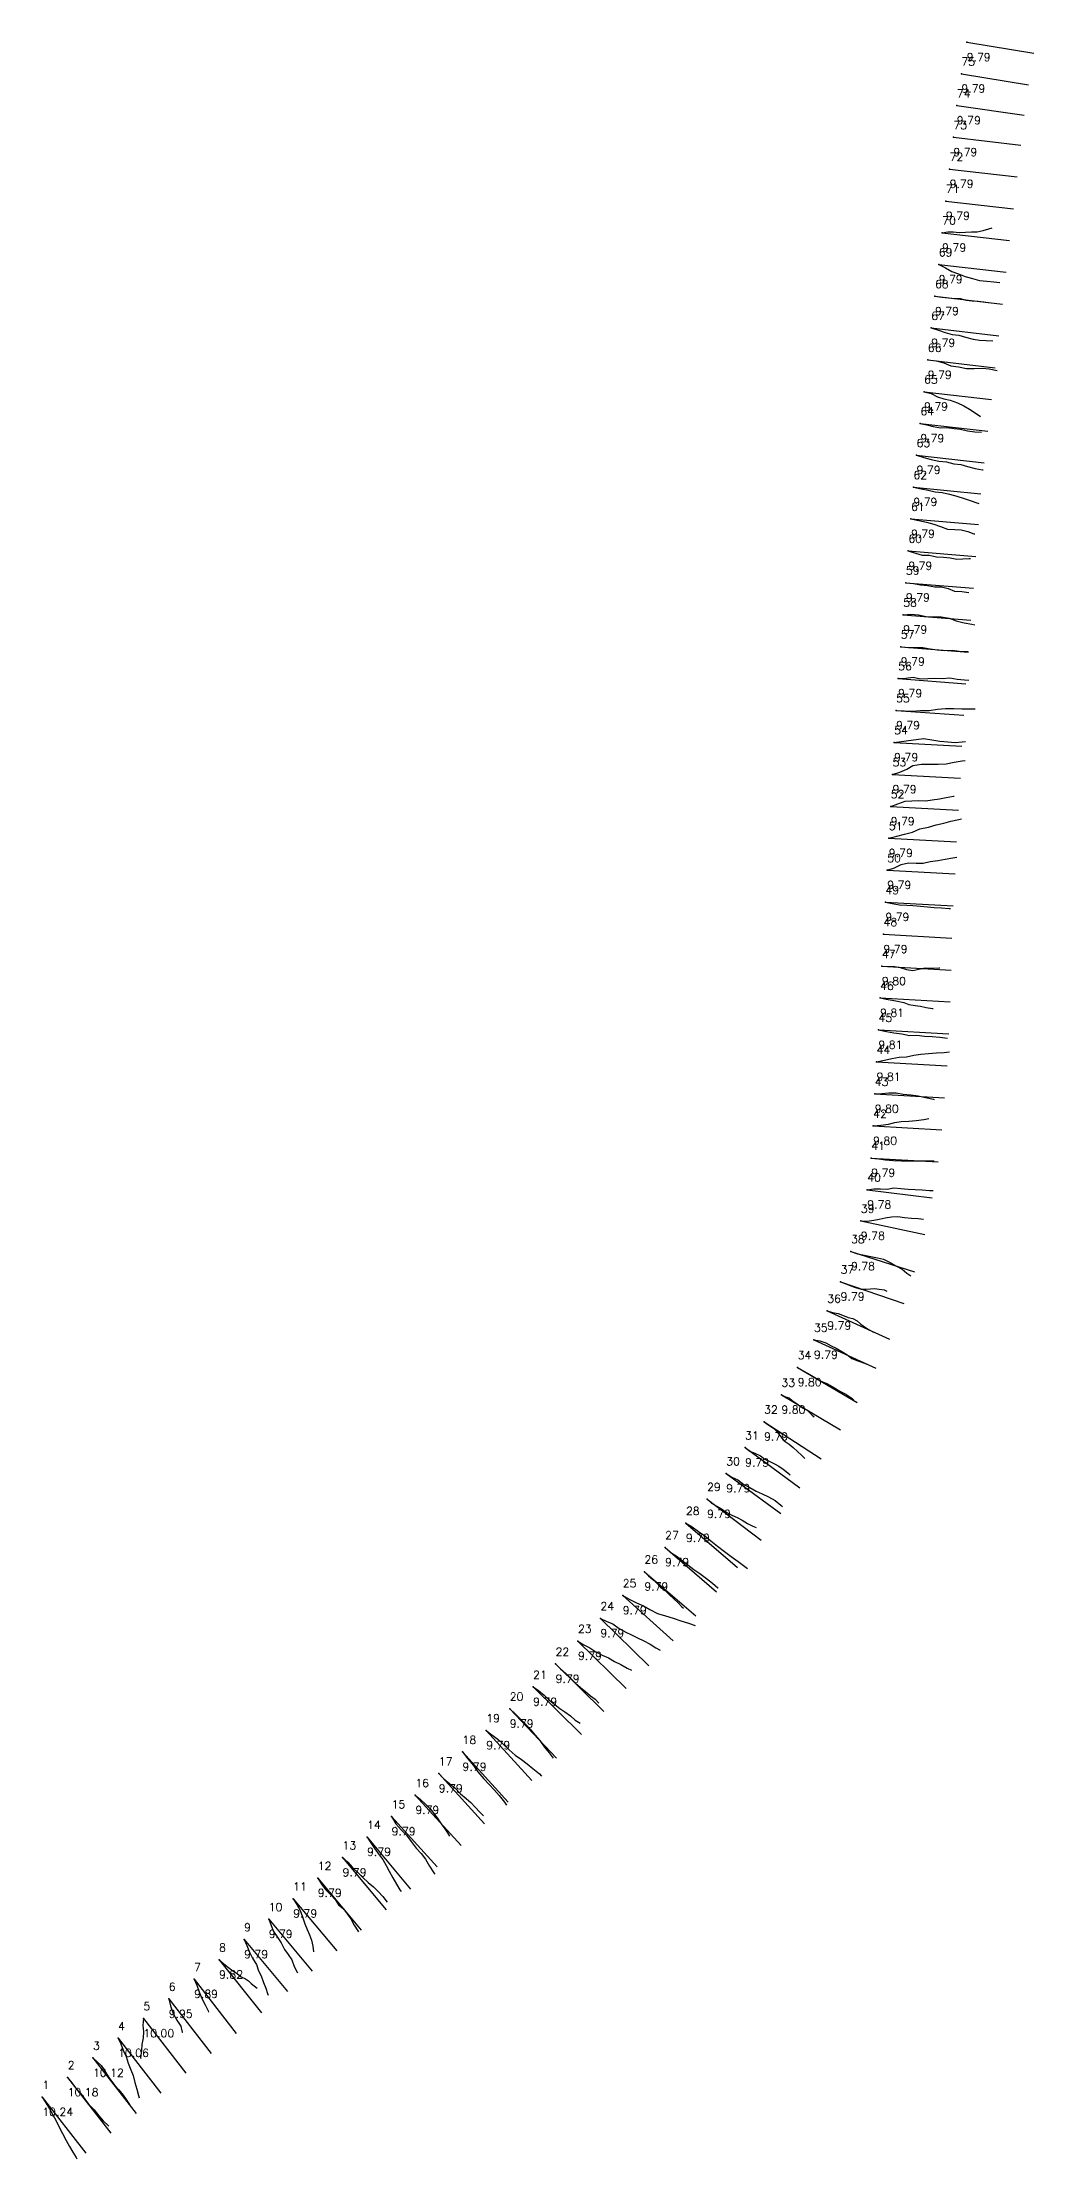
# Model space of a CAD drawing. Extents: x 748625 to 748708, y 8930432 to 8930590.
# Drawn here: x 748625 to 748662.2, y 8930432.4 to 8930511.7 of the extents above; entities that cross this region are included whole.
import ezdxf

# ---------------------------------------------------------------- set-up
doc = ezdxf.new("R2010")
doc.units = 0
for name, color, linetype in [('Hole', 7, 'Continuous'), ('Length', 7, 'Continuous'), ('Number', 7, 'Continuous'), ('Real Hole', 7, 'Continuous'), ('Theoretical Hole', 7, 'Continuous')]:
    doc.layers.add(name, color=color, linetype=linetype)
doc.styles.get("Standard").update_dxf_attribs({"font": 'simplex.shx'})

msp = doc.modelspace()

# ---------------------------------------------------------------- linework, layer by layer
at = {"layer": 'Hole', "color": 244, "true_color": 0x0a11ff}
for p in [(748659.66, 8930511.74, 209.95), (748659.46, 8930510.56, 209.95), (748659.29, 8930509.37, 209.95), (748659.16, 8930508.18, 209.95), (748659.02, 8930506.99, 209.95), (748658.88, 8930505.79, 209.95), (748658.74, 8930504.6, 209.95), (748658.61, 8930503.41, 209.95), (748658.47, 8930502.22, 209.95), (748658.33, 8930501.03, 209.95), (748658.2, 8930499.83, 209.95), (748658.06, 8930498.64, 209.95), (748657.92, 8930497.45, 209.95), (748657.78, 8930496.26, 209.95), (748657.66, 8930495.06, 209.95), (748657.57, 8930493.87, 209.95), (748657.47, 8930492.67, 209.95), (748657.38, 8930491.48, 209.95), (748657.28, 8930490.28, 209.95), (748657.19, 8930489.08, 209.95), (748657.09, 8930487.89, 209.95), (748657.01, 8930486.69, 209.95), (748656.94, 8930485.49, 209.95), (748656.88, 8930484.29, 209.95), (748656.81, 8930483.09, 209.95), (748656.74, 8930481.9, 209.95), (748656.68, 8930480.7, 209.95), (748656.61, 8930479.5, 209.95), (748656.54, 8930478.3, 209.95), (748656.48, 8930477.1, 209.95), (748656.41, 8930475.91, 209.95), (748656.35, 8930474.71, 209.95), (748656.28, 8930473.51, 209.95), (748656.21, 8930472.31, 209.95), (748656.15, 8930471.11, 209.95), (748656.08, 8930469.91, 209.95), (748655.93, 8930468.72, 209.95), (748655.69, 8930467.55, 209.95), (748655.32, 8930466.41, 209.95), (748654.93, 8930465.27, 209.95), (748654.43, 8930464.18, 209.95), (748653.93, 8930463.09, 209.95), (748653.32, 8930462.06, 209.95), (748652.71, 8930461.03, 209.95), (748652.06, 8930460.02, 209.95), (748651.35, 8930459.05, 209.95), (748650.64, 8930458.08, 209.95), (748649.92, 8930457.12, 209.95), (748649.13, 8930456.22, 209.95), (748648.35, 8930455.31, 209.95), (748647.57, 8930454.4, 209.95), (748646.76, 8930453.51, 209.95), (748645.92, 8930452.65, 209.95), (748645.08, 8930451.8, 209.95), (748644.24, 8930450.94, 209.95), (748643.4, 8930450.08, 209.95), (748642.52, 8930449.26, 209.95), (748641.64, 8930448.45, 209.95), (748640.75, 8930447.64, 209.95), (748639.86, 8930446.83, 209.95), (748638.98, 8930446.02, 209.95), (748638.09, 8930445.22, 209.95), (748637.17, 8930444.45, 209.95), (748636.25, 8930443.68, 209.95), (748635.32, 8930442.91, 209.95), (748634.4, 8930442.14, 209.95), (748633.48, 8930441.37, 209.95), (748632.56, 8930440.61, 209.95), (748631.62, 8930439.85, 209.95), (748630.68, 8930439.12, 209.95), (748629.73, 8930438.38, 209.95), (748628.78, 8930437.65, 209.95), (748627.83, 8930436.91, 209.95), (748626.89, 8930436.17, 209.95), (748625.94, 8930435.44, 209.95), (748624.99, 8930434.7, 209.95)]:
    msp.add_point(p, dxfattribs=at)
at = {"layer": 'Real Hole', "color": 1, "true_color": 0xff0000}
for points in [[(748658.74, 8930504.6, 209.95), (748658.948, 8930504.629, 208.972), (748659.157, 8930504.632, 207.995), (748659.376, 8930504.608, 207.019), (748659.609, 8930504.617, 206.047), (748659.838, 8930504.635, 205.073), (748660.057, 8930504.64, 204.097), (748660.283, 8930504.681, 203.124), (748660.49, 8930504.743, 202.148), (748660.609, 8930504.786, 201.561)], [(748658.61, 8930503.41, 209.95), (748658.869, 8930503.287, 208.992), (748659.103, 8930503.145, 208.03), (748659.35, 8930503.054, 207.065), (748659.608, 8930502.954, 206.105), (748659.877, 8930502.883, 205.144), (748660.145, 8930502.813, 204.183), (748660.413, 8930502.79, 203.22), (748660.678, 8930502.762, 202.256), (748660.897, 8930502.739, 201.383)], [(748658.47, 8930502.22, 209.95), (748658.728, 8930502.187, 208.984), (748658.978, 8930502.158, 208.017), (748659.185, 8930502.141, 207.039), (748659.411, 8930502.131, 206.064), (748659.636, 8930502.071, 205.092), (748659.871, 8930502.054, 204.12), (748660.09, 8930502.034, 203.145), (748660.308, 8930502.007, 202.169), (748660.47, 8930501.989, 201.386)], [(748658.33, 8930501.03, 209.95), (748658.599, 8930500.954, 208.99), (748658.858, 8930500.856, 208.029), (748659.115, 8930500.789, 207.065), (748659.367, 8930500.755, 206.098), (748659.616, 8930500.68, 205.132), (748659.899, 8930500.61, 204.176), (748660.145, 8930500.576, 203.207), (748660.392, 8930500.561, 202.238), (748660.64, 8930500.543, 201.269)], [(748658.2, 8930499.83, 209.95), (748658.514, 8930499.792, 209.002), (748658.8, 8930499.724, 208.045), (748659.069, 8930499.607, 207.089), (748659.352, 8930499.575, 206.131), (748659.649, 8930499.512, 205.178), (748659.945, 8930499.511, 204.223), (748660.238, 8930499.523, 203.267), (748660.503, 8930499.496, 202.303), (748660.803, 8930499.438, 201.351)], [(748658.06, 8930498.64, 209.95), (748658.328, 8930498.573, 208.989), (748658.566, 8930498.447, 208.026), (748658.801, 8930498.376, 207.057), (748659.04, 8930498.318, 206.087), (748659.314, 8930498.218, 205.131), (748659.547, 8930498.105, 204.165), (748659.762, 8930497.991, 203.195), (748659.98, 8930497.849, 202.229), (748660.175, 8930497.716, 201.258)], [(748657.92, 8930497.45, 209.95), (748658.162, 8930497.394, 208.981), (748658.404, 8930497.334, 208.013), (748658.683, 8930497.291, 207.054), (748658.919, 8930497.297, 206.082), (748659.184, 8930497.262, 205.118), (748659.424, 8930497.233, 204.148), (748659.694, 8930497.173, 203.187), (748659.959, 8930497.135, 202.223), (748660.218, 8930497.122, 201.258)], [(748657.78, 8930496.26, 209.95), (748658.052, 8930496.172, 208.992), (748658.327, 8930496.102, 208.033), (748658.611, 8930496.031, 207.077), (748658.901, 8930496.01, 206.12), (748659.177, 8930495.939, 205.161), (748659.437, 8930495.914, 204.196), (748659.696, 8930495.836, 203.233), (748659.982, 8930495.766, 202.278), (748660.254, 8930495.714, 201.317), (748660.282, 8930495.714, 201.221)], [(748657.66, 8930495.06, 209.95), (748657.946, 8930495.003, 208.993), (748658.218, 8930494.946, 208.033), (748658.48, 8930494.891, 207.069), (748658.736, 8930494.864, 206.103), (748659.018, 8930494.794, 205.146), (748659.295, 8930494.72, 204.188), (748659.559, 8930494.639, 203.227), (748659.789, 8930494.558, 202.257), (748660.043, 8930494.47, 201.294), (748660.116, 8930494.448, 201.004)], [(748657.57, 8930493.87, 209.95), (748657.868, 8930493.809, 208.997), (748658.158, 8930493.75, 208.042), (748658.423, 8930493.677, 207.081), (748658.678, 8930493.59, 206.118), (748658.946, 8930493.491, 205.159), (748659.217, 8930493.479, 204.197), (748659.455, 8930493.468, 203.226), (748659.7, 8930493.404, 202.258), (748659.933, 8930493.317, 201.29), (748659.959, 8930493.308, 201.193)], [(748657.47, 8930492.67, 209.95), (748657.737, 8930492.588, 208.99), (748657.995, 8930492.518, 208.026), (748658.25, 8930492.513, 207.059), (748658.526, 8930492.444, 206.101), (748658.786, 8930492.435, 205.135), (748659.035, 8930492.417, 204.167), (748659.284, 8930492.363, 203.2), (748659.516, 8930492.369, 202.227), (748659.755, 8930492.387, 201.256), (748659.802, 8930492.392, 201.062)], [(748657.38, 8930491.48, 209.95), (748657.662, 8930491.454, 208.991), (748657.929, 8930491.399, 208.029), (748658.194, 8930491.376, 207.065), (748658.466, 8930491.32, 206.104), (748658.72, 8930491.325, 205.137), (748658.968, 8930491.261, 204.17), (748659.205, 8930491.164, 203.204), (748659.477, 8930491.147, 202.242), (748659.739, 8930491.116, 201.277)], [(748657.28, 8930490.28, 209.95), (748657.567, 8930490.298, 208.992), (748657.848, 8930490.272, 208.033), (748658.138, 8930490.217, 207.077), (748658.441, 8930490.196, 206.125), (748658.708, 8930490.203, 205.161), (748658.999, 8930490.15, 204.206), (748659.268, 8930490.047, 203.248), (748659.561, 8930489.977, 202.295), (748659.858, 8930489.921, 201.341), (748659.964, 8930489.903, 200.956)], [(748657.19, 8930489.08, 209.95), (748657.477, 8930489.045, 208.993), (748657.747, 8930489.051, 208.03), (748658.009, 8930489.055, 207.065), (748658.285, 8930488.997, 206.105), (748658.557, 8930488.957, 205.144), (748658.829, 8930488.941, 204.182), (748659.116, 8930488.952, 203.224), (748659.378, 8930488.919, 202.259), (748659.637, 8930488.899, 201.294), (748659.719, 8930488.896, 201.005)], [(748657.09, 8930487.89, 209.95), (748657.379, 8930487.9, 208.993), (748657.655, 8930487.934, 208.032), (748657.924, 8930487.88, 207.071), (748658.205, 8930487.882, 206.111), (748658.46, 8930487.903, 205.144), (748658.743, 8930487.889, 204.185), (748659.025, 8930487.909, 203.226), (748659.305, 8930487.861, 202.267), (748659.579, 8930487.834, 201.306), (748659.739, 8930487.822, 200.728)], [(748657.01, 8930486.69, 209.95), (748657.326, 8930486.679, 209.001), (748657.613, 8930486.658, 208.044), (748657.923, 8930486.682, 207.093), (748658.247, 8930486.69, 206.147), (748658.565, 8930486.733, 205.2), (748658.86, 8930486.762, 204.245), (748659.173, 8930486.763, 203.295), (748659.48, 8930486.745, 202.344), (748659.822, 8930486.745, 201.404), (748659.975, 8930486.745, 200.928)], [(748656.94, 8930485.49, 209.95), (748657.217, 8930485.521, 208.99), (748657.475, 8930485.563, 208.024), (748657.759, 8930485.607, 207.067), (748658.045, 8930485.634, 206.109), (748658.351, 8930485.593, 205.158), (748658.656, 8930485.535, 204.207), (748658.947, 8930485.508, 203.251), (748659.222, 8930485.487, 202.29), (748659.494, 8930485.512, 201.327), (748659.621, 8930485.532, 200.844)], [(748656.88, 8930484.29, 209.95), (748657.152, 8930484.372, 208.991), (748657.419, 8930484.487, 208.034), (748657.644, 8930484.624, 207.07), (748657.967, 8930484.672, 206.124), (748658.269, 8930484.679, 205.171), (748658.586, 8930484.682, 204.223), (748658.886, 8930484.692, 203.269), (748659.192, 8930484.752, 202.319), (748659.484, 8930484.797, 201.363), (748659.605, 8930484.809, 200.982)], [(748656.81, 8930483.09, 209.95), (748657.073, 8930483.192, 208.991), (748657.346, 8930483.292, 208.034), (748657.596, 8930483.305, 207.066), (748657.852, 8930483.313, 206.099), (748658.125, 8930483.307, 205.137), (748658.369, 8930483.339, 204.168), (748658.645, 8930483.38, 203.208), (748658.89, 8930483.43, 202.239), (748659.166, 8930483.476, 201.279), (748659.192, 8930483.48, 201.183)], [(748656.74, 8930481.9, 209.95), (748657.038, 8930481.973, 208.998), (748657.332, 8930482.053, 208.046), (748657.63, 8930482.122, 207.094), (748657.908, 8930482.247, 206.141), (748658.225, 8930482.315, 205.195), (748658.518, 8930482.398, 204.243), (748658.797, 8930482.467, 203.285), (748659.066, 8930482.541, 202.325), (748659.36, 8930482.596, 201.37), (748659.47, 8930482.621, 200.987)], [(748656.68, 8930480.7, 209.95), (748656.946, 8930480.793, 208.991), (748657.198, 8930480.916, 208.031), (748657.477, 8930480.971, 207.072), (748657.769, 8930480.965, 206.115), (748658.032, 8930480.96, 205.151), (748658.285, 8930481.022, 204.185), (748658.573, 8930481.058, 203.228), (748658.857, 8930481.11, 202.271), (748659.14, 8930481.163, 201.313), (748659.286, 8930481.184, 200.835)], [(748656.61, 8930479.5, 209.95), (748656.866, 8930479.454, 208.984), (748657.135, 8930479.402, 208.023), (748657.414, 8930479.39, 207.063), (748657.645, 8930479.371, 206.09), (748657.924, 8930479.355, 205.129), (748658.188, 8930479.33, 204.165), (748658.442, 8930479.308, 203.198), (748658.717, 8930479.287, 202.237), (748659.002, 8930479.267, 201.279), (748659.057, 8930479.261, 201.087)], [(748656.48, 8930477.1, 209.95), (748656.725, 8930477.089, 208.98), (748656.947, 8930477.092, 208.005), (748657.163, 8930477.056, 207.03), (748657.404, 8930476.98, 206.062), (748657.636, 8930476.943, 205.09), (748657.861, 8930476.99, 204.117), (748658.106, 8930477.04, 203.149), (748658.353, 8930477.03, 202.18), (748658.622, 8930477.043, 201.217), (748658.65, 8930477.043, 201.121)], [(748656.41, 8930475.91, 209.95), (748656.641, 8930475.865, 208.978), (748656.862, 8930475.833, 208.003), (748657.066, 8930475.787, 207.025), (748657.296, 8930475.744, 206.053), (748657.491, 8930475.671, 205.075), (748657.723, 8930475.631, 204.103), (748657.923, 8930475.6, 203.124), (748658.135, 8930475.559, 202.148), (748658.376, 8930475.52, 201.178), (748658.402, 8930475.515, 201.081)], [(748656.35, 8930474.71, 209.95), (748656.65, 8930474.652, 208.998), (748656.926, 8930474.601, 208.038), (748657.225, 8930474.562, 207.085), (748657.52, 8930474.509, 206.13), (748657.792, 8930474.511, 205.168), (748658.082, 8930474.484, 204.212), (748658.364, 8930474.464, 203.252), (748658.657, 8930474.446, 202.296), (748658.938, 8930474.401, 201.338)], [(748656.28, 8930473.51, 209.95), (748656.577, 8930473.572, 208.997), (748656.856, 8930473.646, 208.04), (748657.121, 8930473.685, 207.076), (748657.405, 8930473.703, 206.117), (748657.681, 8930473.766, 205.159), (748657.935, 8930473.8, 204.192), (748658.233, 8930473.833, 203.238), (748658.522, 8930473.851, 202.281), (748658.818, 8930473.868, 201.326), (748659.016, 8930473.891, 200.655)], [(748656.21, 8930472.31, 209.95), (748656.481, 8930472.329, 208.988), (748656.742, 8930472.353, 208.022), (748657.012, 8930472.358, 207.06), (748657.281, 8930472.307, 206.098), (748657.56, 8930472.278, 205.138), (748657.839, 8930472.241, 204.178), (748658.117, 8930472.176, 203.22), (748658.41, 8930472.11, 202.266), (748658.441, 8930472.104, 202.172)], [(748656.15, 8930471.11, 209.95), (748656.444, 8930471.14, 208.995), (748656.724, 8930471.176, 208.035), (748656.96, 8930471.237, 207.066), (748657.205, 8930471.283, 206.097), (748657.487, 8930471.297, 205.138), (748657.763, 8930471.316, 204.177), (748658.056, 8930471.351, 203.221), (748658.242, 8930471.394, 202.548)], [(748656.08, 8930469.91, 209.95), (748656.353, 8930469.873, 208.989), (748656.619, 8930469.841, 208.025), (748656.912, 8930469.819, 207.07), (748657.211, 8930469.8, 206.115), (748657.505, 8930469.801, 205.16), (748657.786, 8930469.798, 204.2), (748658.07, 8930469.799, 203.241), (748658.346, 8930469.81, 202.28), (748658.434, 8930469.809, 201.993)], [(748655.93, 8930468.72, 209.95), (748656.172, 8930468.749, 208.98), (748656.425, 8930468.75, 208.013), (748656.683, 8930468.741, 207.047), (748656.925, 8930468.786, 206.077), (748657.185, 8930468.765, 205.112), (748657.466, 8930468.745, 204.152), (748657.731, 8930468.728, 203.188), (748657.994, 8930468.715, 202.224), (748658.261, 8930468.696, 201.26), (748658.399, 8930468.692, 200.78)], [(748655.69, 8930467.55, 209.95), (748655.929, 8930467.548, 208.979), (748656.175, 8930467.575, 208.01), (748656.377, 8930467.618, 207.032), (748656.605, 8930467.665, 206.059), (748656.836, 8930467.699, 205.087), (748657.073, 8930467.711, 204.115), (748657.33, 8930467.682, 203.149), (748657.587, 8930467.654, 202.183), (748657.845, 8930467.636, 201.217), (748658.034, 8930467.612, 200.44)], [(748655.32, 8930466.41, 209.95), (748655.562, 8930466.316, 208.984), (748655.824, 8930466.263, 208.021), (748656.063, 8930466.212, 207.051), (748656.316, 8930466.164, 206.085), (748656.539, 8930466.111, 205.111), (748656.788, 8930465.991, 204.15), (748656.997, 8930465.869, 203.18), (748657.235, 8930465.747, 202.217), (748657.415, 8930465.587, 201.246), (748657.559, 8930465.492, 200.568)], [(748654.93, 8930465.27, 209.95), (748655.126, 8930465.197, 208.972), (748655.318, 8930465.123, 207.993), (748655.485, 8930465.053, 207.01), (748655.698, 8930464.986, 206.035), (748655.883, 8930464.986, 205.053), (748656.052, 8930465.002, 204.067), (748656.205, 8930465.018, 203.079), (748656.379, 8930464.997, 202.094), (748656.568, 8930464.964, 201.113), (748656.66, 8930464.913, 200.522)], [(748654.43, 8930464.18, 209.95), (748654.625, 8930464.112, 208.972), (748654.834, 8930464.075, 207.994), (748655.003, 8930464.018, 207.01), (748655.216, 8930463.924, 206.038), (748655.392, 8930463.891, 205.054), (748655.553, 8930463.8, 204.071), (748655.693, 8930463.682, 203.088), (748655.868, 8930463.558, 202.111), (748656.031, 8930463.453, 201.13), (748656.162, 8930463.381, 200.243)], [(748653.93, 8930463.09, 209.95), (748654.154, 8930463.057, 208.976), (748654.378, 8930462.977, 208.005), (748654.575, 8930462.863, 207.031), (748654.762, 8930462.78, 206.052), (748654.978, 8930462.65, 205.084), (748655.17, 8930462.547, 204.108), (748655.35, 8930462.393, 203.137), (748655.58, 8930462.309, 202.167), (748655.79, 8930462.229, 201.193), (748655.913, 8930462.176, 200.608)], [(748653.32, 8930462.06, 209.95), (748653.556, 8930461.917, 208.989), (748653.777, 8930461.798, 208.021), (748653.965, 8930461.686, 207.045), (748654.224, 8930461.536, 206.091), (748654.437, 8930461.443, 205.118), (748654.678, 8930461.311, 204.157), (748654.901, 8930461.174, 203.192), (748655.132, 8930461.05, 202.227), (748655.349, 8930460.9, 201.262), (748655.423, 8930460.835, 200.874)], [(748652.71, 8930461.03, 209.95), (748652.869, 8930460.961, 208.965), (748653.005, 8930460.923, 207.975), (748653.111, 8930460.824, 206.986), (748653.263, 8930460.717, 206.003), (748653.371, 8930460.626, 205.013), (748653.522, 8930460.529, 204.029), (748653.643, 8930460.484, 203.038), (748653.754, 8930460.379, 202.05), (748653.87, 8930460.27, 201.062), (748653.939, 8930460.204, 200.47)], [(748652.06, 8930460.02, 209.95), (748652.242, 8930459.891, 208.975), (748652.411, 8930459.779, 207.996), (748652.535, 8930459.651, 207.012), (748652.671, 8930459.464, 206.039), (748652.815, 8930459.303, 205.063), (748653.001, 8930459.184, 204.087), (748653.152, 8930459.061, 203.107), (748653.309, 8930458.909, 202.131), (748653.474, 8930458.76, 201.156), (748653.587, 8930458.646, 200.372)], [(748651.35, 8930459.05, 209.95), (748651.53, 8930458.913, 208.976), (748651.719, 8930458.838, 207.997), (748651.93, 8930458.749, 207.023), (748652.092, 8930458.62, 206.045), (748652.279, 8930458.526, 205.067), (748652.451, 8930458.446, 204.085), (748652.618, 8930458.352, 203.104), (748652.774, 8930458.245, 202.122), (748652.953, 8930458.103, 201.148), (748653.037, 8930458.033, 200.661)], [(748650.64, 8930458.08, 209.95), (748650.853, 8930457.943, 208.983), (748651.077, 8930457.849, 208.013), (748651.299, 8930457.674, 207.053), (748651.521, 8930457.55, 206.086), (748651.764, 8930457.415, 205.126), (748651.984, 8930457.319, 204.155), (748652.228, 8930457.208, 203.191), (748652.471, 8930457.065, 202.232), (748652.691, 8930456.895, 201.271), (748652.751, 8930456.85, 200.981)], [(748649.92, 8930457.12, 209.95), (748650.09, 8930456.974, 208.975), (748650.265, 8930456.868, 207.997), (748650.468, 8930456.761, 207.023), (748650.635, 8930456.631, 206.046), (748650.846, 8930456.523, 205.074), (748651.052, 8930456.431, 204.1), (748651.235, 8930456.326, 203.123), (748651.436, 8930456.205, 202.151), (748651.64, 8930456.108, 201.176), (748651.759, 8930456.053, 200.591)], [(748649.13, 8930456.22, 209.95), (748649.367, 8930456.081, 208.988), (748649.601, 8930455.909, 208.032), (748649.834, 8930455.749, 207.072), (748650.064, 8930455.555, 206.119), (748650.315, 8930455.352, 205.172), (748650.579, 8930455.159, 204.227), (748650.821, 8930454.97, 203.276), (748651.083, 8930454.785, 202.329), (748651.342, 8930454.598, 201.381), (748651.444, 8930454.524, 201.001)], [(748648.35, 8930455.31, 209.95), (748648.543, 8930455.135, 208.984), (748648.768, 8930454.993, 208.021), (748648.979, 8930454.837, 207.056), (748649.203, 8930454.653, 206.099), (748649.429, 8930454.484, 205.139), (748649.656, 8930454.327, 204.178), (748649.897, 8930454.15, 203.224), (748650.122, 8930453.973, 202.266), (748650.321, 8930453.796, 201.302), (748650.341, 8930453.777, 201.206)], [(748647.57, 8930454.4, 209.95), (748647.729, 8930454.243, 208.975), (748647.885, 8930454.102, 207.998), (748648.023, 8930453.976, 207.015), (748648.181, 8930453.814, 206.041), (748648.35, 8930453.69, 205.063), (748648.513, 8930453.534, 204.089), (748648.676, 8930453.384, 203.114), (748648.843, 8930453.226, 202.141), (748648.977, 8930453.085, 201.16), (748649.033, 8930453.035, 200.767)], [(748646.76, 8930453.51, 209.95), (748647.022, 8930453.362, 208.996), (748647.279, 8930453.234, 208.038), (748647.541, 8930453.122, 207.08), (748647.776, 8930452.986, 206.117), (748648.069, 8930452.838, 205.173), (748648.365, 8930452.742, 204.223), (748648.645, 8930452.654, 203.267), (748648.944, 8930452.56, 202.317), (748649.227, 8930452.465, 201.363), (748649.474, 8930452.38, 200.501)], [(748645.92, 8930452.65, 209.95), (748646.164, 8930452.529, 208.988), (748646.394, 8930452.44, 208.019), (748646.623, 8930452.275, 207.059), (748646.873, 8930452.137, 206.101), (748647.093, 8930452.028, 205.132), (748647.307, 8930451.917, 204.161), (748647.55, 8930451.805, 203.198), (748647.793, 8930451.682, 202.235), (748648.002, 8930451.548, 201.267), (748648.162, 8930451.462, 200.59)], [(748645.08, 8930451.8, 209.95), (748645.303, 8930451.651, 208.987), (748645.529, 8930451.541, 208.019), (748645.752, 8930451.399, 207.054), (748645.992, 8930451.272, 206.092), (748646.223, 8930451.164, 205.125), (748646.445, 8930451.033, 204.159), (748646.684, 8930450.918, 203.195), (748646.93, 8930450.786, 202.234), (748647.089, 8930450.707, 201.557)], [(748644.24, 8930450.94, 209.95), (748644.426, 8930450.752, 208.986), (748644.63, 8930450.581, 208.022), (748644.8, 8930450.411, 207.051), (748644.984, 8930450.216, 206.088), (748645.176, 8930450.053, 205.12), (748645.362, 8930449.903, 204.149), (748645.551, 8930449.751, 203.179), (748645.726, 8930449.615, 202.203), (748645.868, 8930449.464, 201.431)], [(748643.4, 8930450.08, 209.95), (748643.606, 8930449.939, 208.982), (748643.811, 8930449.772, 208.017), (748644.01, 8930449.577, 207.057), (748644.217, 8930449.414, 206.092), (748644.406, 8930449.274, 205.12), (748644.593, 8930449.141, 204.147), (748644.794, 8930449.001, 203.177), (748644.973, 8930448.837, 202.207), (748645.157, 8930448.716, 201.232)], [(748642.52, 8930449.26, 209.95), (748642.717, 8930449.08, 208.986), (748642.918, 8930448.887, 208.026), (748643.116, 8930448.681, 207.068), (748643.29, 8930448.491, 206.101), (748643.475, 8930448.267, 205.144), (748643.647, 8930448.065, 204.18), (748643.815, 8930447.828, 203.223), (748643.997, 8930447.603, 202.266), (748644.149, 8930447.413, 201.4)], [(748641.64, 8930448.45, 209.95), (748641.854, 8930448.286, 208.987), (748642.076, 8930448.12, 208.026), (748642.292, 8930447.918, 207.071), (748642.506, 8930447.721, 206.114), (748642.73, 8930447.524, 205.16), (748642.958, 8930447.361, 204.2), (748643.169, 8930447.201, 203.235), (748643.389, 8930447.026, 202.276), (748643.636, 8930446.816, 201.33), (748643.714, 8930446.736, 200.946)], [(748640.75, 8930447.64, 209.95), (748640.955, 8930447.385, 209.005), (748641.16, 8930447.127, 208.061), (748641.326, 8930446.892, 207.103), (748641.551, 8930446.633, 206.164), (748641.752, 8930446.415, 205.209), (748641.931, 8930446.223, 204.244), (748642.125, 8930446.009, 203.286), (748642.325, 8930445.762, 202.338), (748642.395, 8930445.649, 201.961)], [(748639.86, 8930446.83, 209.95), (748640.054, 8930446.634, 208.989), (748640.262, 8930446.454, 208.027), (748640.471, 8930446.278, 207.065), (748640.675, 8930446.066, 206.11), (748640.886, 8930445.891, 205.148), (748641.067, 8930445.742, 204.176), (748641.229, 8930445.577, 203.203), (748641.4, 8930445.389, 202.236), (748641.539, 8930445.25, 201.564)], [(748638.98, 8930446.02, 209.95), (748639.168, 8930445.855, 208.982), (748639.364, 8930445.686, 208.016), (748639.537, 8930445.512, 207.046), (748639.686, 8930445.318, 206.077), (748639.827, 8930445.128, 205.105), (748639.954, 8930444.943, 204.131), (748640.082, 8930444.763, 203.155), (748640.191, 8930444.606, 202.174), (748640.266, 8930444.485, 201.387)], [(748638.09, 8930445.22, 209.95), (748638.255, 8930444.952, 209.001), (748638.451, 8930444.715, 208.049), (748638.655, 8930444.515, 207.091), (748638.82, 8930444.278, 206.133), (748639.017, 8930444.034, 205.184), (748639.202, 8930443.834, 204.222), (748639.359, 8930443.619, 203.258), (748639.516, 8930443.363, 202.304), (748639.678, 8930443.11, 201.35), (748639.714, 8930443.065, 201.159)], [(748637.17, 8930444.45, 209.95), (748637.317, 8930444.237, 208.984), (748637.46, 8930444.011, 208.02), (748637.618, 8930443.787, 207.059), (748637.762, 8930443.605, 206.086), (748637.891, 8930443.39, 205.118), (748637.997, 8930443.168, 204.149), (748638.139, 8930442.923, 203.19), (748638.279, 8930442.681, 202.23), (748638.404, 8930442.477, 201.259), (748638.444, 8930442.415, 200.968)], [(748636.25, 8930443.68, 209.95), (748636.446, 8930443.51, 208.984), (748636.62, 8930443.311, 208.02), (748636.839, 8930443.107, 207.066), (748637.011, 8930442.939, 206.095), (748637.21, 8930442.745, 205.134), (748637.406, 8930442.584, 204.167), (748637.592, 8930442.412, 203.2), (748637.762, 8930442.216, 202.234), (748637.93, 8930442.015, 201.269)], [(748635.32, 8930442.91, 209.95), (748635.464, 8930442.688, 208.986), (748635.621, 8930442.477, 208.021), (748635.809, 8930442.28, 207.059), (748635.979, 8930442.111, 206.088), (748636.103, 8930441.913, 205.116), (748636.292, 8930441.755, 204.146), (748636.428, 8930441.576, 203.172), (748636.559, 8930441.384, 202.199), (748636.692, 8930441.144, 201.238), (748636.819, 8930440.935, 200.268), (748636.847, 8930440.894, 200.074)], [(748634.4, 8930442.14, 209.95), (748634.538, 8930441.917, 208.985), (748634.662, 8930441.695, 208.018), (748634.75, 8930441.457, 207.051), (748634.836, 8930441.199, 206.088), (748634.925, 8930440.985, 205.116), (748635.016, 8930440.783, 204.14), (748635.081, 8930440.584, 203.163), (748635.133, 8930440.359, 202.19), (748635.16, 8930440.153, 201.211)], [(748633.48, 8930441.37, 209.95), (748633.572, 8930441.134, 208.983), (748633.661, 8930440.904, 208.014), (748633.819, 8930440.668, 207.055), (748633.953, 8930440.484, 206.081), (748634.073, 8930440.238, 205.119), (748634.212, 8930440.047, 204.147), (748634.351, 8930439.85, 203.177), (748634.434, 8930439.597, 202.213), (748634.548, 8930439.383, 201.243), (748634.561, 8930439.361, 201.146)], [(748632.56, 8930440.61, 209.95), (748632.659, 8930440.383, 208.981), (748632.758, 8930440.136, 208.017), (748632.881, 8930439.89, 207.056), (748633.022, 8930439.673, 206.09), (748633.095, 8930439.44, 205.12), (748633.202, 8930439.25, 204.144), (748633.284, 8930439.001, 203.179), (748633.379, 8930438.779, 202.209), (748633.442, 8930438.58, 201.231), (748633.462, 8930438.52, 200.938)], [(748631.62, 8930439.85, 209.95), (748631.794, 8930439.698, 208.977), (748631.971, 8930439.554, 208.003), (748632.137, 8930439.434, 207.025), (748632.302, 8930439.34, 206.043), (748632.451, 8930439.208, 205.063), (748632.608, 8930439.137, 204.078), (748632.718, 8930439.059, 203.087), (748632.825, 8930438.955, 202.098), (748632.941, 8930438.867, 201.109), (748633.045, 8930438.785, 200.219)], [(748630.68, 8930439.12, 209.95), (748630.78, 8930438.898, 208.98), (748630.876, 8930438.651, 208.016), (748630.976, 8930438.393, 207.055), (748631.097, 8930438.165, 206.089), (748631.206, 8930437.935, 205.122), (748631.227, 8930437.884, 204.123)], [(748629.73, 8930438.38, 209.95), (748629.803, 8930438.121, 208.987), (748629.9, 8930437.839, 208.032), (748630.041, 8930437.588, 207.075), (748630.18, 8930437.362, 206.111), (748630.228, 8930437.191, 205.127), (748630.221, 8930437.161, 204.127), (748630.23, 8930437.168, 203.127), (748630.224, 8930437.143, 202.127), (748630.244, 8930437.141, 201.128), (748630.255, 8930437.13, 200.328)], [(748628.78, 8930437.65, 209.95), (748628.759, 8930437.394, 208.984), (748628.781, 8930437.153, 208.013), (748628.776, 8930436.919, 207.041), (748628.72, 8930436.674, 206.073), (748628.708, 8930436.445, 205.1), (748628.672, 8930436.168, 204.14), (748628.681, 8930436.151, 203.44)], [(748627.83, 8930436.91, 209.95), (748627.94, 8930436.694, 208.98), (748628.026, 8930436.455, 208.013), (748628.141, 8930436.219, 207.048), (748628.216, 8930435.975, 206.081), (748628.308, 8930435.717, 205.119), (748628.395, 8930435.512, 204.144), (748628.46, 8930435.252, 203.181), (748628.537, 8930435.003, 202.215), (748628.599, 8930434.761, 201.247), (748628.623, 8930434.669, 200.859)], [(748626.89, 8930436.17, 209.95), (748627.052, 8930436.026, 208.974), (748627.203, 8930435.885, 207.995), (748627.316, 8930435.718, 207.016), (748627.451, 8930435.491, 206.051), (748627.583, 8930435.293, 205.08), (748627.708, 8930435.131, 204.101), (748627.854, 8930434.971, 203.125), (748628.019, 8930434.77, 202.16), (748628.137, 8930434.61, 201.179), (748628.261, 8930434.427, 200.204), (748628.283, 8930434.394, 200.008)], [(748625.94, 8930435.44, 209.95), (748626.092, 8930435.234, 208.983), (748626.253, 8930435.036, 208.016), (748626.418, 8930434.842, 207.05), (748626.582, 8930434.625, 206.087), (748626.741, 8930434.42, 205.121), (748626.935, 8930434.221, 204.161), (748627.104, 8930434.004, 203.199), (748627.269, 8930433.811, 202.232), (748627.467, 8930433.628, 201.269), (748627.486, 8930433.611, 201.172)], [(748624.99, 8930434.7, 209.95), (748625.125, 8930434.486, 208.983), (748625.258, 8930434.266, 208.016), (748625.386, 8930434.039, 207.051), (748625.51, 8930433.807, 206.086), (748625.625, 8930433.568, 205.122), (748625.746, 8930433.333, 204.157), (748625.89, 8930433.075, 203.202), (748626.014, 8930432.854, 202.234), (748626.13, 8930432.642, 201.264), (748626.259, 8930432.434, 200.295), (748626.286, 8930432.392, 200.101)]]:
    msp.add_polyline3d(points, dxfattribs=at)
at = {"layer": 'Theoretical Hole', "color": 244, "true_color": 0x0a11ff}
for p, q in [((748659.66, 8930511.74, 209.95), (748662.172, 8930511.331, 200.497)), ((748659.46, 8930510.56, 209.95), (748661.972, 8930510.151, 200.497)), ((748659.29, 8930509.37, 209.95), (748661.81, 8930509.009, 200.497)), ((748659.16, 8930508.18, 209.95), (748661.689, 8930507.889, 200.497)), ((748659.02, 8930506.99, 209.95), (748661.549, 8930506.699, 200.497)), ((748658.88, 8930505.79, 209.95), (748661.409, 8930505.499, 200.497)), ((748658.74, 8930504.6, 209.95), (748661.269, 8930504.309, 200.497)), ((748658.61, 8930503.41, 209.95), (748661.139, 8930503.119, 200.497)), ((748658.47, 8930502.22, 209.95), (748660.999, 8930501.929, 200.497)), ((748658.33, 8930501.03, 209.95), (748660.859, 8930500.739, 200.497)), ((748658.2, 8930499.83, 209.95), (748660.729, 8930499.539, 200.497)), ((748658.06, 8930498.64, 209.95), (748660.589, 8930498.349, 200.497)), ((748657.92, 8930497.45, 209.95), (748660.449, 8930497.159, 200.497)), ((748657.78, 8930496.26, 209.95), (748660.309, 8930495.969, 200.497)), ((748657.66, 8930495.06, 209.95), (748660.193, 8930494.807, 200.497)), ((748657.57, 8930493.87, 209.95), (748660.107, 8930493.667, 200.497)), ((748657.47, 8930492.67, 209.95), (748660.007, 8930492.467, 200.497)), ((748657.38, 8930491.48, 209.95), (748659.917, 8930491.277, 200.497)), ((748657.28, 8930490.28, 209.95), (748659.817, 8930490.077, 200.497)), ((748657.19, 8930489.08, 209.95), (748659.727, 8930488.877, 200.497)), ((748657.09, 8930487.89, 209.95), (748659.627, 8930487.687, 200.497)), ((748657.01, 8930486.69, 209.95), (748659.549, 8930486.516, 200.497)), ((748656.94, 8930485.49, 209.95), (748659.482, 8930485.35, 200.497)), ((748656.88, 8930484.29, 209.95), (748659.422, 8930484.15, 200.497)), ((748656.81, 8930483.09, 209.95), (748659.352, 8930482.95, 200.497)), ((748656.74, 8930481.9, 209.95), (748659.282, 8930481.76, 200.497)), ((748656.68, 8930480.7, 209.95), (748659.222, 8930480.56, 200.497)), ((748656.61, 8930479.5, 209.95), (748659.152, 8930479.36, 200.497)), ((748656.54, 8930478.3, 209.95), (748659.105, 8930478.158, 200.503)), ((748656.48, 8930477.1, 209.95), (748659.082, 8930476.956, 200.503)), ((748656.41, 8930475.91, 209.95), (748659.039, 8930475.765, 200.5)), ((748656.35, 8930474.71, 209.95), (748658.994, 8930474.564, 200.504)), ((748656.28, 8930473.51, 209.95), (748658.924, 8930473.364, 200.504)), ((748656.21, 8930472.31, 209.95), (748658.833, 8930472.165, 200.509)), ((748656.15, 8930471.11, 209.95), (748658.73, 8930470.968, 200.497)), ((748656.08, 8930469.91, 209.95), (748658.587, 8930469.772, 200.487)), ((748655.93, 8930468.72, 209.95), (748658.37, 8930468.419, 200.484)), ((748655.69, 8930467.55, 209.95), (748658.09, 8930467.046, 200.482)), ((748655.32, 8930466.41, 209.95), (748657.703, 8930465.644, 200.496)), ((748654.93, 8930465.27, 209.95), (748657.308, 8930464.46, 200.488)), ((748654.43, 8930464.18, 209.95), (748656.759, 8930463.112, 200.501)), ((748653.93, 8930463.09, 209.95), (748656.248, 8930462.027, 200.498)), ((748653.32, 8930462.06, 209.95), (748655.547, 8930460.742, 200.498)), ((748652.71, 8930461.03, 209.95), (748654.924, 8930459.713, 200.495)), ((748652.06, 8930460.02, 209.95), (748654.2, 8930458.635, 200.498)), ((748651.35, 8930459.05, 209.95), (748653.405, 8930457.548, 200.497)), ((748650.64, 8930458.08, 209.95), (748652.695, 8930456.578, 200.497)), ((748649.92, 8930457.12, 209.95), (748651.95, 8930455.579, 200.498)), ((748649.13, 8930456.22, 209.95), (748651.059, 8930454.559, 200.497)), ((748648.35, 8930455.31, 209.95), (748650.279, 8930453.649, 200.497)), ((748647.57, 8930454.4, 209.95), (748649.499, 8930452.739, 200.497)), ((748646.76, 8930453.51, 209.95), (748648.651, 8930451.804, 200.497)), ((748645.92, 8930452.65, 209.95), (748647.734, 8930450.865, 200.497)), ((748645.08, 8930451.8, 209.95), (748646.894, 8930450.015, 200.497)), ((748644.24, 8930450.94, 209.95), (748646.054, 8930449.155, 200.497)), ((748643.4, 8930450.08, 209.95), (748645.214, 8930448.295, 200.497)), ((748642.52, 8930449.26, 209.95), (748644.269, 8930447.411, 200.497)), ((748641.64, 8930448.45, 209.95), (748643.355, 8930446.569, 200.497)), ((748640.75, 8930447.64, 209.95), (748642.465, 8930445.759, 200.497)), ((748639.86, 8930446.83, 209.95), (748641.575, 8930444.949, 200.497)), ((748638.98, 8930446.02, 209.95), (748640.695, 8930444.139, 200.497)), ((748638.09, 8930445.22, 209.95), (748639.798, 8930443.331, 200.497)), ((748637.17, 8930444.45, 209.95), (748638.802, 8930442.496, 200.497)), ((748636.25, 8930443.68, 209.95), (748637.882, 8930441.726, 200.497)), ((748635.32, 8930442.91, 209.95), (748636.952, 8930440.956, 200.497)), ((748634.4, 8930442.14, 209.95), (748636.031, 8930440.188, 200.496)), ((748633.48, 8930441.37, 209.95), (748635.111, 8930439.418, 200.496)), ((748632.56, 8930440.61, 209.95), (748634.191, 8930438.658, 200.496)), ((748631.62, 8930439.85, 209.95), (748633.216, 8930437.857, 200.468)), ((748630.68, 8930439.12, 209.95), (748632.257, 8930437.089, 200.4)), ((748629.73, 8930438.38, 209.95), (748631.317, 8930436.337, 200.342)), ((748628.78, 8930437.65, 209.95), (748630.376, 8930435.595, 200.294)), ((748627.83, 8930436.91, 209.95), (748629.436, 8930434.843, 200.236)), ((748626.89, 8930436.17, 209.95), (748628.505, 8930434.091, 200.178)), ((748625.94, 8930435.44, 209.95), (748627.566, 8930433.347, 200.121)), ((748624.99, 8930434.7, 209.95), (748626.625, 8930432.594, 200.063))]:
    msp.add_line(p, q, dxfattribs=at)

# ---------------------------------------------------------------- texts
at = {"layer": 'Length', "color": 244, "true_color": 0x0a11ff}
for s, p in [('9.79', (748659.66, 8930511.036, 209.95)), ('9.79', (748659.46, 8930509.856, 209.95)), ('9.79', (748659.29, 8930508.666, 209.95)), ('9.79', (748659.16, 8930507.476, 209.95)), ('9.79', (748659.02, 8930506.286, 209.95)), ('9.79', (748658.88, 8930505.086, 209.95)), ('9.79', (748658.74, 8930503.896, 209.95)), ('9.79', (748658.61, 8930502.706, 209.95)), ('9.79', (748658.47, 8930501.516, 209.95)), ('9.79', (748658.33, 8930500.326, 209.95)), ('9.79', (748658.2, 8930499.126, 209.95)), ('9.79', (748658.06, 8930497.936, 209.95)), ('9.79', (748657.92, 8930496.746, 209.95)), ('9.79', (748657.78, 8930495.556, 209.95)), ('9.79', (748657.66, 8930494.356, 209.95)), ('9.79', (748657.57, 8930493.166, 209.95)), ('9.79', (748657.47, 8930491.966, 209.95)), ('9.79', (748657.38, 8930490.776, 209.95)), ('9.79', (748657.28, 8930489.576, 209.95)), ('9.79', (748657.19, 8930488.376, 209.95)), ('9.79', (748657.09, 8930487.186, 209.95)), ('9.79', (748657.01, 8930485.986, 209.95)), ('9.79', (748656.94, 8930484.786, 209.95)), ('9.79', (748656.88, 8930483.586, 209.95)), ('9.79', (748656.81, 8930482.386, 209.95)), ('9.79', (748656.74, 8930481.196, 209.95)), ('9.79', (748656.68, 8930479.996, 209.95)), ('9.79', (748656.61, 8930478.796, 209.95)), ('9.79', (748656.54, 8930477.596, 209.95)), ('9.80', (748656.48, 8930476.396, 209.95)), ('9.81', (748656.41, 8930475.206, 209.95)), ('9.81', (748656.35, 8930474.006, 209.95)), ('9.81', (748656.28, 8930472.806, 209.95)), ('9.80', (748656.21, 8930471.606, 209.95)), ('9.80', (748656.15, 8930470.406, 209.95)), ('9.79', (748656.08, 8930469.206, 209.95)), ('9.78', (748655.93, 8930468.016, 209.95)), ('9.78', (748655.69, 8930466.846, 209.95)), ('9.78', (748655.32, 8930465.706, 209.95)), ('9.79', (748654.93, 8930464.566, 209.95)), ('9.79', (748654.43, 8930463.476, 209.95)), ('9.79', (748653.93, 8930462.386, 209.95)), ('9.80', (748653.32, 8930461.356, 209.95)), ('9.80', (748652.71, 8930460.326, 209.95)), ('9.79', (748652.06, 8930459.316, 209.95)), ('9.79', (748651.35, 8930458.346, 209.95)), ('9.79', (748650.64, 8930457.376, 209.95)), ('9.79', (748649.92, 8930456.416, 209.95)), ('9.79', (748649.13, 8930455.516, 209.95)), ('9.79', (748648.35, 8930454.606, 209.95)), ('9.79', (748647.57, 8930453.696, 209.95)), ('9.79', (748646.76, 8930452.806, 209.95)), ('9.79', (748645.92, 8930451.946, 209.95)), ('9.79', (748645.08, 8930451.096, 209.95)), ('9.79', (748644.24, 8930450.236, 209.95)), ('9.79', (748643.4, 8930449.376, 209.95)), ('9.79', (748642.52, 8930448.556, 209.95)), ('9.79', (748641.64, 8930447.746, 209.95)), ('9.79', (748640.75, 8930446.936, 209.95)), ('9.79', (748639.86, 8930446.126, 209.95)), ('9.79', (748638.98, 8930445.316, 209.95)), ('9.79', (748638.09, 8930444.516, 209.95)), ('9.79', (748637.17, 8930443.746, 209.95)), ('9.79', (748636.25, 8930442.976, 209.95)), ('9.79', (748635.32, 8930442.206, 209.95)), ('9.79', (748634.4, 8930441.436, 209.95)), ('9.79', (748633.48, 8930440.666, 209.95)), ('9.79', (748632.56, 8930439.906, 209.95)), ('9.82', (748631.62, 8930439.146, 209.95)), ('9.95', (748629.73, 8930437.676, 209.95)), ('9.89', (748630.68, 8930438.416, 209.95)), ('10.00', (748628.78, 8930436.946, 209.95)), ('10.06', (748627.83, 8930436.206, 209.95)), ('10.12', (748626.89, 8930435.466, 209.95)), ('10.18', (748625.94, 8930434.736, 209.95)), ('10.24', (748624.99, 8930433.996, 209.95))]:
    msp.add_text(s, height=0.3, dxfattribs=at).set_placement(p)
at = {"layer": 'Number', "color": 244, "true_color": 0x0a11ff}
for s, p in [('75', (748659.46, 8930510.866, 209.95)), ('74', (748659.29, 8930509.676, 209.95)), ('73', (748659.16, 8930508.486, 209.95)), ('72', (748659.02, 8930507.296, 209.95)), ('71', (748658.88, 8930506.096, 209.95)), ('70', (748658.74, 8930504.906, 209.95)), ('69', (748658.61, 8930503.716, 209.95)), ('68', (748658.47, 8930502.526, 209.95)), ('67', (748658.33, 8930501.336, 209.95)), ('66', (748658.2, 8930500.136, 209.95)), ('65', (748658.06, 8930498.946, 209.95)), ('64', (748657.92, 8930497.756, 209.95)), ('63', (748657.78, 8930496.566, 209.95)), ('62', (748657.66, 8930495.366, 209.95)), ('61', (748657.57, 8930494.176, 209.95)), ('60', (748657.47, 8930492.976, 209.95)), ('59', (748657.38, 8930491.786, 209.95)), ('58', (748657.28, 8930490.586, 209.95)), ('57', (748657.19, 8930489.386, 209.95)), ('56', (748657.09, 8930488.196, 209.95)), ('55', (748657.01, 8930486.996, 209.95)), ('54', (748656.94, 8930485.796, 209.95)), ('53', (748656.88, 8930484.596, 209.95)), ('52', (748656.81, 8930483.396, 209.95)), ('51', (748656.74, 8930482.206, 209.95)), ('50', (748656.68, 8930481.006, 209.95)), ('49', (748656.61, 8930479.806, 209.95)), ('48', (748656.54, 8930478.606, 209.95)), ('47', (748656.48, 8930477.406, 209.95)), ('46', (748656.41, 8930476.216, 209.95)), ('45', (748656.35, 8930475.016, 209.95)), ('44', (748656.28, 8930473.816, 209.95)), ('43', (748656.21, 8930472.616, 209.95)), ('42', (748656.15, 8930471.416, 209.95)), ('41', (748656.08, 8930470.216, 209.95)), ('40', (748655.93, 8930469.026, 209.95)), ('39', (748655.69, 8930467.856, 209.95)), ('38', (748655.32, 8930466.716, 209.95)), ('37', (748654.93, 8930465.576, 209.95)), ('36', (748654.43, 8930464.486, 209.95)), ('35', (748653.93, 8930463.396, 209.95)), ('34', (748653.32, 8930462.366, 209.95)), ('33', (748652.71, 8930461.336, 209.95)), ('32', (748652.06, 8930460.326, 209.95)), ('31', (748651.35, 8930459.356, 209.95)), ('30', (748650.64, 8930458.386, 209.95)), ('29', (748649.92, 8930457.426, 209.95)), ('28', (748649.13, 8930456.526, 209.95)), ('27', (748648.35, 8930455.616, 209.95)), ('26', (748647.57, 8930454.706, 209.95)), ('25', (748646.76, 8930453.816, 209.95)), ('24', (748645.92, 8930452.956, 209.95)), ('23', (748645.08, 8930452.106, 209.95)), ('22', (748644.24, 8930451.246, 209.95)), ('21', (748643.4, 8930450.386, 209.95)), ('20', (748642.52, 8930449.566, 209.95)), ('19', (748641.64, 8930448.756, 209.95)), ('18', (748640.75, 8930447.946, 209.95)), ('17', (748639.86, 8930447.136, 209.95)), ('16', (748638.98, 8930446.326, 209.95)), ('15', (748638.09, 8930445.526, 209.95)), ('14', (748637.17, 8930444.756, 209.95)), ('13', (748636.25, 8930443.986, 209.95)), ('11', (748634.4, 8930442.446, 209.95)), ('12', (748635.32, 8930443.216, 209.95)), ('10', (748633.48, 8930441.676, 209.95)), ('9', (748632.56, 8930440.916, 209.95)), ('8', (748631.62, 8930440.156, 209.95)), ('7', (748630.68, 8930439.426, 209.95)), ('6', (748629.73, 8930438.686, 209.95)), ('5', (748628.78, 8930437.956, 209.95)), ('4', (748627.83, 8930437.216, 209.95)), ('3', (748626.89, 8930436.476, 209.95)), ('2', (748625.94, 8930435.746, 209.95)), ('1', (748624.99, 8930435.006, 209.95))]:
    msp.add_text(s, height=0.3, dxfattribs=at).set_placement(p)

doc.saveas('drawing.dxf')
